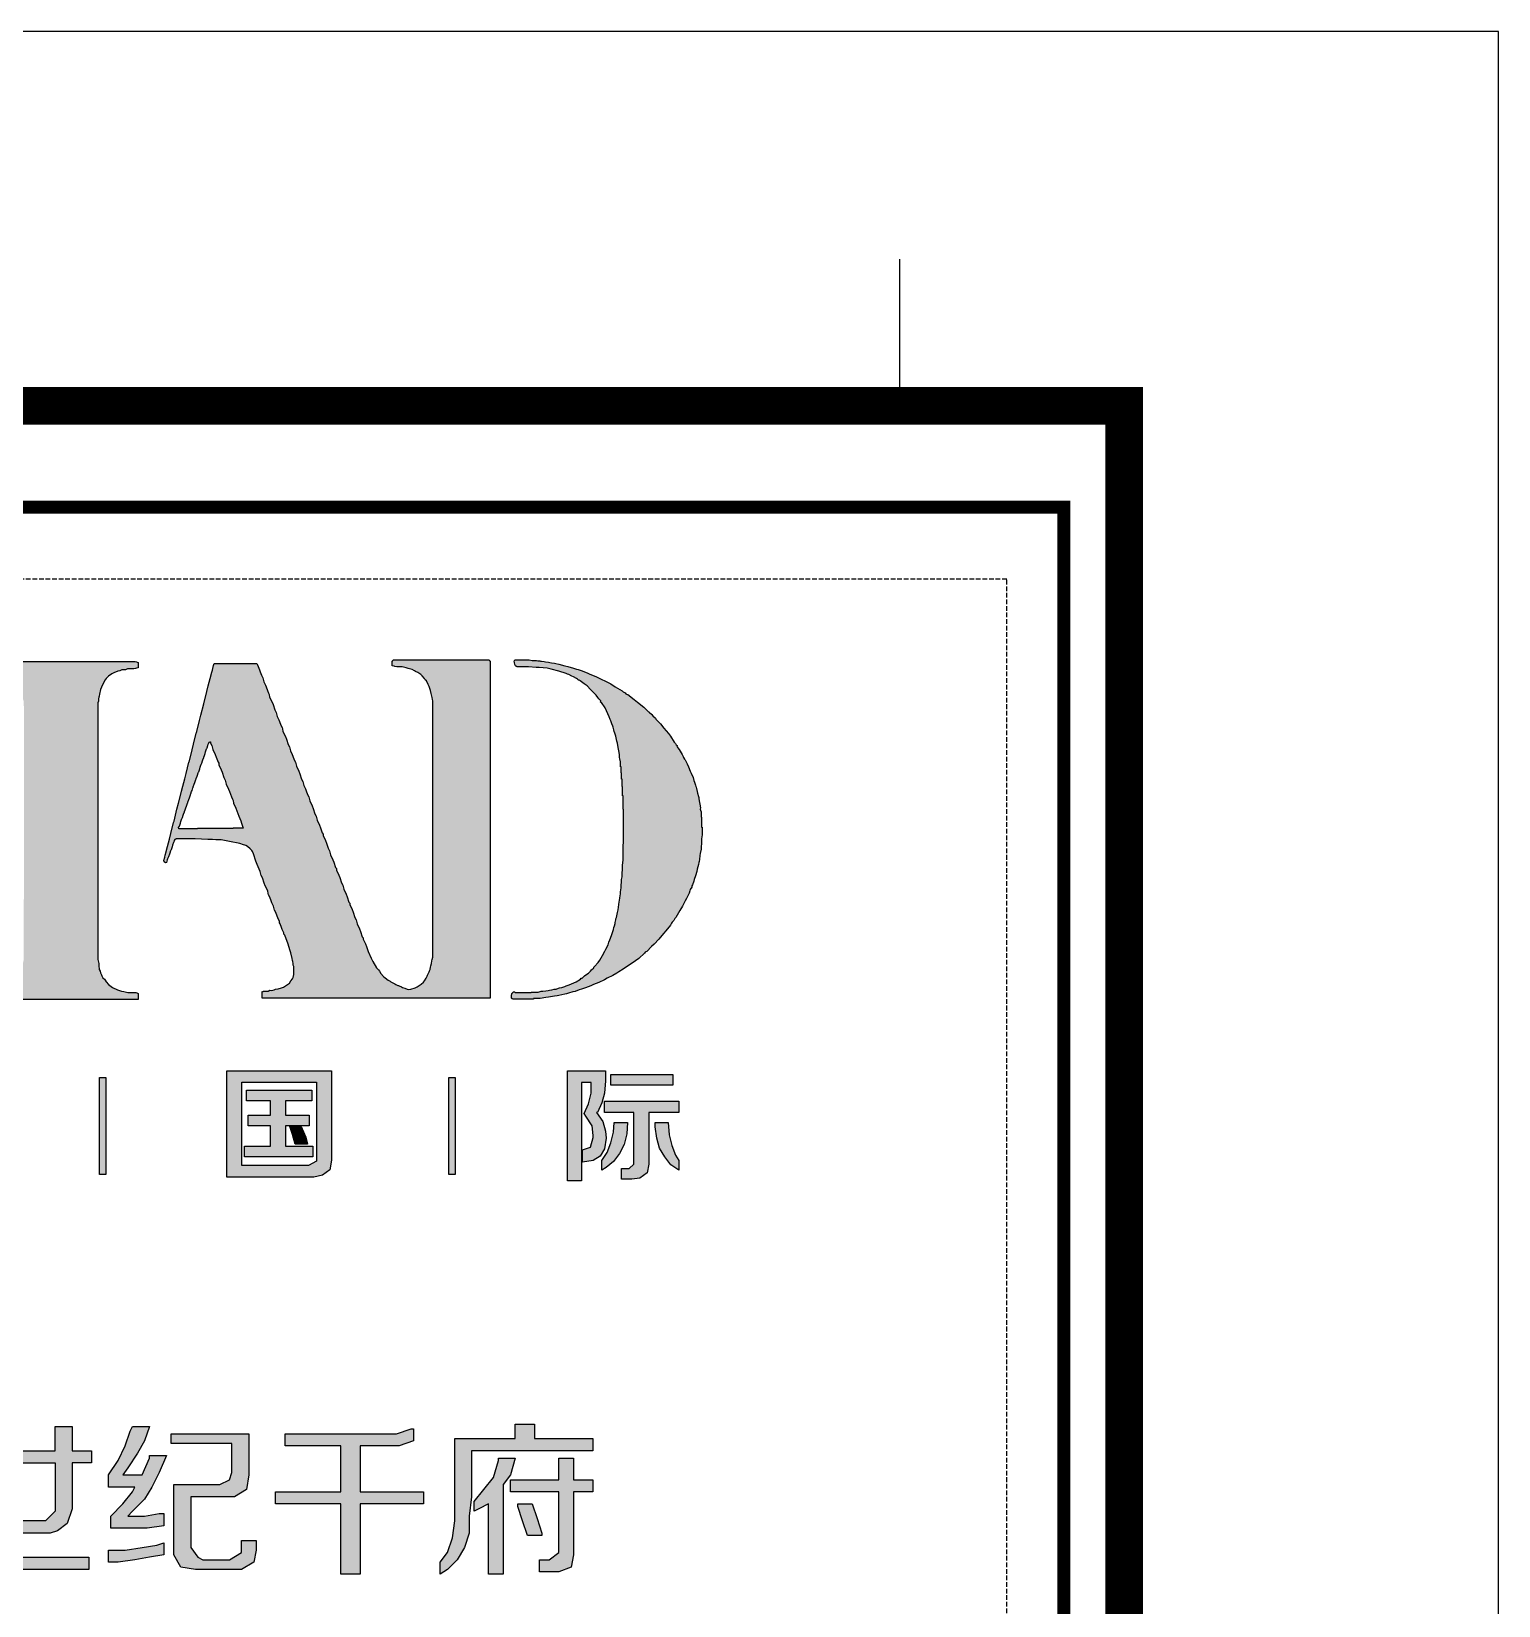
# Model space of a CAD drawing. Extents: x 815029915 to 815825525, y 579155098 to 579748855.
# Drawn here: x 815659914 to 815663833, y 579398921 to 579403126 of the extents above; entities that cross this region are included whole.
import ezdxf

# ---------------------------------------------------------------- set-up
doc = ezdxf.new("R2010")
doc.units = 0
doc.header["$LTSCALE"] = 100
doc.header["$MEASUREMENT"] = 0
doc.linetypes.add('DASH', pattern=[0.35, 0.25, -0.1])
doc.layers.add('TK', color=7, linetype='Continuous')
doc.layers.add('zm', color=1, linetype='Continuous')

# ---------------------------------------------------------------- blocks, each defined once
blk = doc.blocks.new('cciad-logohatch')
h = blk.add_hatch(color=1)
h.dxf.hatch_style = 1
h.paths.add_polyline_path([(18.959, 27.311), (18.959, 27.267), (18.959, 27.245), (18.959, 27.191), (17.7, 27.191), (17.076, 27.191), (15.833, 27.191), (15.83, 27.198), (15.828, 27.203), (15.823, 27.211), (15.812, 27.254), (15.813, 27.28), (15.828, 27.321), (15.834, 27.322), (15.842, 27.327), (15.848, 27.331), (15.916, 27.331), (15.95, 27.331), (16.018, 27.331), (16.052, 27.337), (16.088, 27.341), (16.145, 27.361), (16.174, 27.369), (16.233, 27.381), (16.314, 27.409), (16.354, 27.43), (16.423, 27.481), (16.457, 27.519), (16.474, 27.539), (16.503, 27.581), (16.527, 27.629), (16.539, 27.653), (16.563, 27.701), (16.598, 27.812), (16.613, 27.868), (16.638, 27.981), (16.638, 28.021), (16.638, 28.041), (16.638, 28.081), (16.648, 30.102), (16.648, 31.112), (16.648, 33.132), (16.644, 33.132), (16.642, 33.132), (16.638, 33.132), (16.638, 33.173), (16.638, 33.193), (16.638, 33.233), (16.622, 33.289), (16.616, 33.319), (16.608, 33.378), (16.579, 33.47), (16.561, 33.516), (16.518, 33.603), (16.483, 33.628), (16.468, 33.668), (16.42, 33.716), (16.394, 33.739), (16.338, 33.778), (16.29, 33.802), (16.266, 33.814), (16.218, 33.838), (16.138, 33.86), (16.098, 33.871), (16.018, 33.893), (15.974, 33.893), (15.952, 33.893), (15.908, 33.893), (15.879, 33.907), (15.86, 33.909), (15.832, 33.905), (15.825, 33.91), (15.825, 33.917), (15.823, 33.923), (15.813, 33.961), (15.814, 33.985), (15.828, 34.023), (15.836, 34.026), (15.844, 34.03), (15.848, 34.033), (17.068, 34.033), (17.678, 34.033), (18.899, 34.033), (18.921, 34.022), (18.934, 34.017), (18.959, 34.013), (18.959, 33.969), (18.959, 33.947), (18.959, 33.903), (18.922, 33.897), (18.904, 33.893), (18.869, 33.883), (18.817, 33.883), (18.791, 33.883), (18.739, 33.883), (18.698, 33.864), (18.673, 33.86), (18.629, 33.863), (18.588, 33.841), (18.544, 33.833), (18.462, 33.804), (18.423, 33.784), (18.354, 33.733), (18.309, 33.686), (18.289, 33.659), (18.259, 33.603), (18.214, 33.515), (18.196, 33.468), (18.173, 33.373), (18.165, 33.333), (18.161, 33.313), (18.153, 33.273), (18.156, 33.231), (18.138, 33.193), (18.138, 31.116), (18.138, 30.078), (18.138, 28.001), (18.158, 27.923), (18.164, 27.882), (18.168, 27.801), (18.187, 27.768), (18.193, 27.731), (18.214, 27.691), (18.224, 27.671), (18.244, 27.631), (18.274, 27.601), (18.287, 27.583), (18.309, 27.546), (18.357, 27.498), (18.383, 27.476), (18.439, 27.436), (18.479, 27.416), (18.499, 27.406), (18.539, 27.386), (18.622, 27.363), (18.664, 27.352), (18.749, 27.331), (18.813, 27.331), (18.845, 27.331), (18.909, 27.331), (18.931, 27.329), (18.943, 27.319)])
h = blk.add_hatch(color=1)
h.dxf.hatch_style = 1
h.paths.add_polyline_path([(19.481, 29.976), (19.478, 30.002), (19.496, 30.074), (19.505, 30.11), (19.523, 30.182), (19.527, 30.194), (19.529, 30.2), (19.533, 30.212), (19.589, 30.436), (19.617, 30.548), (19.673, 30.772), (19.677, 30.784), (19.679, 30.79), (19.683, 30.802), (19.743, 31.042), (19.773, 31.162), (19.833, 31.402), (19.837, 31.414), (19.839, 31.42), (19.843, 31.432), (19.899, 31.656), (19.927, 31.768), (19.983, 31.992), (19.987, 32.004), (19.989, 32.01), (19.993, 32.022), (20.049, 32.246), (20.077, 32.358), (20.133, 32.582), (20.137, 32.594), (20.143, 32.612), (20.199, 32.836), (20.227, 32.948), (20.283, 33.173), (20.287, 33.185), (20.289, 33.191), (20.293, 33.203), (20.349, 33.427), (20.377, 33.539), (20.433, 33.763), (20.437, 33.775), (20.439, 33.781), (20.443, 33.793), (20.459, 33.857), (20.467, 33.889), (20.483, 33.953), (20.486, 33.974), (20.498, 33.993), (20.842, 33.993), (21.014, 33.993), (21.358, 33.993), (21.373, 33.964), (21.383, 33.933), (21.413, 33.862), (21.427, 33.825), (21.453, 33.753), (21.478, 33.704), (21.487, 33.677), (21.498, 33.623), (21.534, 33.553), (21.549, 33.517), (21.573, 33.443), (21.598, 33.393), (21.607, 33.367), (21.618, 33.313), (21.666, 33.211), (21.688, 33.159), (21.723, 33.052), (21.748, 33.003), (21.757, 32.976), (21.768, 32.922), (21.804, 32.853), (21.82, 32.817), (21.843, 32.742), (21.868, 32.693), (21.877, 32.666), (21.888, 32.612), (21.936, 32.511), (21.958, 32.459), (21.993, 32.352), (22.018, 32.303), (22.027, 32.276), (22.038, 32.222), (22.074, 32.153), (22.09, 32.117), (22.113, 32.042), (22.138, 31.993), (22.147, 31.966), (22.158, 31.912), (22.207, 31.811), (22.228, 31.759), (22.263, 31.652), (22.288, 31.603), (22.297, 31.576), (22.308, 31.522), (22.344, 31.453), (22.36, 31.416), (22.383, 31.342), (22.408, 31.293), (22.417, 31.266), (22.428, 31.212), (22.477, 31.111), (22.498, 31.058), (22.533, 30.952), (22.558, 30.903), (22.568, 30.876), (22.578, 30.822), (22.627, 30.721), (22.648, 30.668), (22.683, 30.562), (22.702, 30.54), (22.698, 30.512), (22.747, 30.411), (22.768, 30.358), (22.803, 30.252), (22.828, 30.203), (22.838, 30.176), (22.848, 30.122), (22.897, 30.021), (22.918, 29.968), (22.953, 29.862), (22.972, 29.84), (22.968, 29.812), (23.017, 29.71), (23.038, 29.658), (23.073, 29.552), (23.098, 29.503), (23.108, 29.476), (23.118, 29.422), (23.167, 29.32), (23.188, 29.268), (23.223, 29.162), (23.242, 29.14), (23.238, 29.112), (23.287, 29.01), (23.308, 28.958), (23.343, 28.852), (23.368, 28.802), (23.378, 28.775), (23.388, 28.721), (23.437, 28.62), (23.458, 28.568), (23.493, 28.461), (23.512, 28.44), (23.509, 28.411), (23.557, 28.315), (23.577, 28.265), (23.609, 28.161), (23.675, 28.029), (23.709, 27.963), (23.779, 27.831), (23.82, 27.791), (23.839, 27.767), (23.869, 27.716), (23.922, 27.657), (23.953, 27.631), (24.019, 27.586), (24.054, 27.562), (24.072, 27.55), (24.109, 27.526), (24.149, 27.506), (24.169, 27.496), (24.209, 27.476), (24.225, 27.474), (24.239, 27.466), (24.283, 27.445), (24.306, 27.436), (24.354, 27.421), (24.398, 27.402), (24.425, 27.397), (24.474, 27.401), (24.562, 27.43), (24.606, 27.45), (24.684, 27.501), (24.729, 27.544), (24.75, 27.569), (24.784, 27.621), (24.804, 27.661), (24.814, 27.681), (24.834, 27.721), (24.846, 27.753), (24.852, 27.769), (24.864, 27.801), (24.876, 27.849), (24.882, 27.873), (24.894, 27.921), (24.9, 27.974), (24.905, 28), (24.919, 28.051), (24.919, 30.124), (24.919, 31.16), (24.919, 33.233), (24.915, 33.265), (24.909, 33.303), (24.891, 33.358), (24.884, 33.386), (24.874, 33.443), (24.846, 33.525), (24.829, 33.565), (24.789, 33.643), (24.765, 33.661), (24.749, 33.688), (24.704, 33.742), (24.677, 33.767), (24.619, 33.808), (24.571, 33.832), (24.547, 33.844), (24.499, 33.868), (24.419, 33.89), (24.379, 33.901), (24.299, 33.923), (24.255, 33.923), (24.233, 33.923), (24.189, 33.923), (24.153, 33.933), (24.135, 33.937), (24.099, 33.943), (24.099, 33.981), (24.099, 34), (24.099, 34.038), (24.109, 34.048), (24.114, 34.053), (24.124, 34.063), (24.896, 34.063), (25.282, 34.063), (26.054, 34.063), (26.064, 34.053), (26.069, 34.048), (26.079, 34.038), (26.079, 31.315), (26.079, 29.954), (26.079, 27.221), (24.229, 27.221), (23.308, 27.221), (21.468, 27.221), (21.468, 27.273), (21.468, 27.299), (21.468, 27.351), (21.476, 27.347), (21.487, 27.352), (21.488, 27.361), (21.528, 27.361), (21.548, 27.361), (21.588, 27.361), (21.621, 27.383), (21.658, 27.371), (21.708, 27.39), (21.735, 27.398), (21.788, 27.406), (21.86, 27.426), (21.895, 27.441), (21.958, 27.481), (22.001, 27.506), (22.021, 27.525), (22.048, 27.566), (22.083, 27.612), (22.096, 27.64), (22.108, 27.696), (22.108, 27.762), (22.108, 27.795), (22.108, 27.861), (22.091, 27.889), (22.093, 27.921), (22.085, 27.961), (22.081, 27.981), (22.073, 28.021), (22.045, 28.138), (22.029, 28.196), (21.993, 28.311), (21.963, 28.383), (21.949, 28.419), (21.923, 28.491), (21.904, 28.513), (21.908, 28.541), (21.872, 28.611), (21.857, 28.647), (21.833, 28.721), (21.814, 28.743), (21.818, 28.771), (21.782, 28.841), (21.767, 28.877), (21.743, 28.952), (21.718, 29.001), (21.709, 29.028), (21.698, 29.082), (21.662, 29.151), (21.647, 29.187), (21.623, 29.262), (21.598, 29.311), (21.589, 29.338), (21.578, 29.392), (21.53, 29.493), (21.509, 29.545), (21.473, 29.652), (21.448, 29.701), (21.439, 29.728), (21.428, 29.782), (21.365, 29.921), (21.337, 29.992), (21.288, 30.137), (21.274, 30.184), (21.259, 30.208), (21.223, 30.242), (21.168, 30.286), (21.135, 30.305), (21.068, 30.327), (21.033, 30.343), (21.015, 30.349), (20.978, 30.357), (20.842, 30.384), (20.774, 30.397), (20.638, 30.422), (20.594, 30.422), (20.572, 30.422), (20.528, 30.422), (20.464, 30.432), (20.432, 30.432), (20.368, 30.432), (20.108, 30.442), (19.978, 30.442), (19.718, 30.442), (19.717, 30.433), (19.705, 30.427), (19.698, 30.432), (19.688, 30.408), (19.683, 30.396), (19.673, 30.372), (19.653, 30.312), (19.643, 30.282), (19.623, 30.222), (19.617, 30.21), (19.613, 30.202), (19.597, 30.154), (19.589, 30.13), (19.573, 30.082), (19.554, 30.039), (19.546, 30.017), (19.53, 29.963), (19.511, 29.957)])
h.paths.add_polyline_path([(20.006, 30.642), (19.93, 30.642), (19.778, 30.642), (19.775, 30.674), (19.793, 30.702), (19.813, 30.762), (19.823, 30.792), (19.843, 30.852), (19.847, 30.86), (19.853, 30.872), (19.869, 30.92), (19.877, 30.944), (19.893, 30.992), (19.897, 31), (19.903, 31.012), (19.923, 31.072), (19.933, 31.102), (19.953, 31.162), (19.959, 31.174), (19.963, 31.182), (19.983, 31.242), (19.993, 31.272), (20.013, 31.332), (20.017, 31.34), (20.023, 31.352), (20.039, 31.4), (20.047, 31.424), (20.063, 31.472), (20.067, 31.48), (20.073, 31.492), (20.093, 31.552), (20.103, 31.582), (20.123, 31.642), (20.129, 31.654), (20.133, 31.662), (20.149, 31.71), (20.157, 31.734), (20.173, 31.782), (20.179, 31.794), (20.183, 31.802), (20.203, 31.862), (20.213, 31.892), (20.233, 31.952), (20.237, 31.96), (20.243, 31.972), (20.259, 32.02), (20.267, 32.044), (20.283, 32.092), (20.287, 32.1), (20.293, 32.112), (20.313, 32.172), (20.323, 32.202), (20.343, 32.262), (20.349, 32.274), (20.353, 32.282), (20.367, 32.333), (20.376, 32.359), (20.398, 32.407), (20.422, 32.407), (20.423, 32.382), (20.448, 32.333), (20.457, 32.306), (20.468, 32.252), (20.516, 32.151), (20.537, 32.099), (20.573, 31.992), (20.592, 31.971), (20.588, 31.942), (20.636, 31.841), (20.657, 31.789), (20.693, 31.682), (20.718, 31.633), (20.727, 31.606), (20.738, 31.552), (20.786, 31.451), (20.807, 31.398), (20.843, 31.292), (20.868, 31.243), (20.877, 31.216), (20.888, 31.162), (20.936, 31.061), (20.957, 31.008), (20.993, 30.902), (21.033, 30.808), (21.051, 30.76), (21.083, 30.662), (21.001, 30.662), (20.96, 30.662), (20.878, 30.662), (20.878, 30.658), (20.878, 30.656), (20.878, 30.652), (20.59, 30.652), (20.446, 30.652), (20.158, 30.652), (20.158, 30.648), (20.158, 30.646), (20.158, 30.642)], flags=16)
h = blk.add_hatch(color=1)
h.dxf.hatch_style = 1
h.paths.add_polyline_path([(30.325, 30.106), (30.332, 30.149), (30.35, 30.232), (30.35, 30.272), (30.35, 30.292), (30.36, 30.332), (30.36, 30.408), (30.36, 30.446), (30.37, 30.522), (30.37, 30.586), (30.37, 30.618), (30.37, 30.682), (30.36, 30.682), (30.36, 30.762), (30.36, 30.802), (30.36, 30.882), (30.35, 30.882), (30.35, 30.926), (30.35, 30.948), (30.35, 30.992), (30.336, 31.021), (30.333, 31.04), (30.335, 31.072), (30.323, 31.144), (30.317, 31.18), (30.305, 31.252), (30.302, 31.277), (30.295, 31.302), (30.279, 31.366), (30.271, 31.398), (30.255, 31.462), (30.243, 31.497), (30.235, 31.532), (30.215, 31.592), (30.205, 31.622), (30.185, 31.682), (30.149, 31.77), (30.131, 31.814), (30.095, 31.902), (30.067, 31.958), (30.053, 31.986), (30.025, 32.042), (30.015, 32.052), (29.995, 32.092), (29.985, 32.112), (29.965, 32.152), (29.927, 32.219), (29.906, 32.251), (29.86, 32.312), (29.864, 32.333), (29.845, 32.342), (29.829, 32.375), (29.805, 32.402), (29.73, 32.52), (29.687, 32.577), (29.595, 32.682), (29.567, 32.718), (29.553, 32.736), (29.525, 32.772), (29.489, 32.808), (29.471, 32.826), (29.435, 32.862), (29.425, 32.882), (29.375, 32.932), (29.35, 32.957), (29.3, 33.007), (29.28, 33.017), (29.244, 33.053), (29.226, 33.071), (29.19, 33.107), (29.06, 33.21), (28.995, 33.261), (28.865, 33.363), (28.833, 33.373), (28.81, 33.398), (28.777, 33.414), (28.75, 33.438), (28.658, 33.494), (28.612, 33.522), (28.52, 33.578), (28.4, 33.638), (28.34, 33.668), (28.22, 33.728), (28.1, 33.776), (28.04, 33.8), (27.92, 33.848), (27.859, 33.868), (27.829, 33.878), (27.769, 33.898), (27.65, 33.93), (27.59, 33.946), (27.469, 33.978), (27.409, 33.99), (27.379, 33.996), (27.319, 34.008), (27.29, 34.014), (27.259, 34.018), (27.203, 34.026), (27.175, 34.03), (27.119, 34.038), (27.105, 34.04), (27.084, 34.043), (27.058, 34.043), (27.045, 34.043), (27.019, 34.053), (26.959, 34.053), (26.929, 34.053), (26.869, 34.063), (26.753, 34.063), (26.695, 34.063), (26.579, 34.063), (26.565, 34.039), (26.574, 34.013), (26.581, 33.971), (26.599, 33.933), (26.607, 33.937), (26.618, 33.932), (26.619, 33.923), (26.775, 33.923), (26.853, 33.923), (27.009, 33.913), (27.035, 33.913), (27.048, 33.913), (27.074, 33.913), (27.234, 33.894), (27.314, 33.879), (27.469, 33.838), (27.529, 33.818), (27.559, 33.808), (27.619, 33.788), (27.644, 33.775), (27.669, 33.768), (27.733, 33.736), (27.765, 33.72), (27.829, 33.688), (27.853, 33.674), (27.869, 33.653), (27.89, 33.656), (27.9, 33.638), (27.957, 33.6), (27.985, 33.58), (28.04, 33.538), (28.114, 33.464), (28.151, 33.427), (28.225, 33.353), (28.257, 33.301), (28.277, 33.276), (28.32, 33.233), (28.316, 33.212), (28.335, 33.203), (28.405, 33.091), (28.436, 33.033), (28.49, 32.912), (28.51, 32.856), (28.521, 32.828), (28.545, 32.772), (28.561, 32.724), (28.569, 32.7), (28.585, 32.652), (28.593, 32.617), (28.605, 32.582), (28.621, 32.518), (28.629, 32.486), (28.645, 32.422), (28.654, 32.377), (28.665, 32.332), (28.677, 32.26), (28.683, 32.224), (28.695, 32.152), (28.698, 32.092), (28.703, 32.061), (28.72, 32.002), (28.72, 31.962), (28.72, 31.942), (28.72, 31.902), (28.73, 31.902), (28.73, 31.854), (28.73, 31.83), (28.73, 31.782), (28.74, 31.782), (28.74, 31.73), (28.74, 31.704), (28.74, 31.652), (28.75, 31.652), (28.75, 31.592), (28.75, 31.562), (28.75, 31.502), (28.76, 31.502), (28.76, 31.426), (28.76, 31.388), (28.76, 31.312), (28.77, 31.312), (28.77, 31.204), (28.77, 31.15), (28.77, 31.042), (28.78, 31.042), (28.78, 30.69), (28.78, 30.514), (28.77, 30.162), (28.77, 30.062), (28.77, 30.012), (28.76, 29.912), (28.76, 29.848), (28.76, 29.816), (28.75, 29.752), (28.75, 29.7), (28.75, 29.674), (28.74, 29.622), (28.74, 29.578), (28.74, 29.556), (28.73, 29.512), (28.73, 29.488), (28.73, 29.476), (28.73, 29.452), (28.72, 29.372), (28.715, 29.332), (28.705, 29.252), (28.697, 29.196), (28.693, 29.168), (28.685, 29.112), (28.669, 29.007), (28.659, 28.955), (28.635, 28.852), (28.626, 28.827), (28.625, 28.802), (28.613, 28.753), (28.607, 28.729), (28.595, 28.681), (28.583, 28.647), (28.575, 28.611), (28.547, 28.527), (28.533, 28.485), (28.505, 28.401), (28.482, 28.352), (28.465, 28.301), (28.421, 28.213), (28.399, 28.169), (28.355, 28.081), (28.297, 27.986), (28.263, 27.94), (28.19, 27.856), (28.18, 27.845), (28.175, 27.831), (28.133, 27.789), (28.112, 27.768), (28.07, 27.726), (28.014, 27.689), (27.988, 27.668), (27.94, 27.621), (27.919, 27.625), (27.91, 27.606), (27.821, 27.551), (27.775, 27.527), (27.679, 27.486), (27.619, 27.466), (27.589, 27.456), (27.529, 27.436), (27.484, 27.429), (27.461, 27.422), (27.419, 27.401), (27.373, 27.4), (27.329, 27.386), (27.281, 27.378), (27.257, 27.374), (27.209, 27.366), (27.145, 27.362), (27.112, 27.357), (27.049, 27.341), (26.993, 27.341), (26.965, 27.341), (26.909, 27.341), (26.909, 27.331), (26.781, 27.331), (26.717, 27.331), (26.589, 27.331), (26.576, 27.346), (26.555, 27.349), (26.539, 27.336), (26.532, 27.321), (26.519, 27.311), (26.514, 27.266), (26.514, 27.221), (26.534, 27.201), (26.704, 27.201), (26.789, 27.201), (26.959, 27.201), (26.959, 27.211), (27.011, 27.211), (27.037, 27.211), (27.089, 27.211), (27.205, 27.23), (27.263, 27.239), (27.379, 27.256), (27.439, 27.268), (27.469, 27.274), (27.529, 27.286), (27.594, 27.298), (27.627, 27.306), (27.689, 27.326), (27.733, 27.338), (27.755, 27.344), (27.799, 27.356), (27.883, 27.384), (27.926, 27.398), (28.01, 27.426), (28.118, 27.47), (28.172, 27.492), (28.28, 27.536), (28.392, 27.592), (28.448, 27.62), (28.56, 27.676), (28.645, 27.726), (28.687, 27.752), (28.77, 27.806), (28.802, 27.823), (28.83, 27.846), (28.862, 27.863), (28.89, 27.886), (29.023, 27.975), (29.086, 28.024), (29.205, 28.131), (29.223, 28.154), (29.25, 28.166), (29.348, 28.264), (29.397, 28.313), (29.495, 28.411), (29.589, 28.526), (29.636, 28.583), (29.73, 28.696), (29.751, 28.738), (29.764, 28.757), (29.795, 28.792), (29.811, 28.824), (29.835, 28.852), (29.891, 28.944), (29.919, 28.99), (29.975, 29.082), (30.027, 29.186), (30.053, 29.238), (30.105, 29.342), (30.12, 29.392), (30.131, 29.418), (30.16, 29.462), (30.16, 29.489), (30.175, 29.512), (30.199, 29.584), (30.211, 29.62), (30.235, 29.692), (30.26, 29.784), (30.272, 29.83), (30.295, 29.922), (30.303, 29.962), (30.307, 29.982), (30.315, 30.022)])
h = blk.add_hatch(color=0)
h.dxf.hatch_style = 1
h.paths.add_polyline_path([(18.303, 25.616), (18.172, 25.616), (18.172, 23.65), (18.303, 23.65)])
h = blk.add_hatch(color=0)
h.dxf.hatch_style = 1
h.paths.add_polyline_path([(22.868, 25.749), (20.753, 25.749), (20.753, 23.597), (22.509, 23.597), (22.688, 23.633), (22.833, 23.741), (22.868, 23.938)])
h.paths.add_polyline_path([(21.058, 25.516), (22.563, 25.516), (22.563, 23.956), (22.563, 23.92), (22.402, 23.83), (21.058, 23.83)], flags=16)
h.paths.add_polyline_path([(21.183, 24.853), (21.632, 24.853), (21.632, 25.139), (21.147, 25.139), (21.147, 25.354), (22.473, 25.354), (22.473, 25.139), (21.936, 25.139), (21.936, 24.853), (22.42, 24.853), (22.42, 24.637), (21.936, 24.637), (21.936, 24.225), (22.491, 24.225), (22.491, 24.009), (21.111, 24.009), (21.111, 24.225), (21.632, 24.225), (21.632, 24.637), (21.183, 24.637)], flags=0)
h.paths.add_polyline_path([(22.026, 24.619), (22.259, 24.619), (22.348, 24.404), (22.384, 24.261), (22.133, 24.261), (22.079, 24.458)], flags=0)
h = blk.add_hatch(color=0)
h.dxf.hatch_style = 1
h.paths.add_polyline_path([(25.372, 25.616), (25.241, 25.616), (25.241, 23.65), (25.372, 23.65)])
h = blk.add_hatch(color=0)
h.dxf.hatch_style = 1
h.paths.add_polyline_path([(27.929, 25.513), (28.126, 25.513), (28.126, 25.297), (28.073, 25.082), (27.983, 24.885), (28.019, 24.831), (28.144, 24.633), (28.162, 24.436), (28.162, 24.4), (28.108, 24.203), (27.947, 24.149), (27.947, 23.898), (28.162, 23.934), (28.305, 24.023), (28.395, 24.167), (28.431, 24.383), (28.413, 24.526), (28.359, 24.723), (28.234, 24.903), (28.252, 24.903), (28.341, 25.1), (28.395, 25.297), (28.413, 25.548), (28.413, 25.746), (27.642, 25.746), (27.642, 23.521), (27.929, 23.521)])
h = blk.add_hatch(color=0)
h.dxf.hatch_style = 1
h.paths.add_polyline_path([(29.775, 25.674), (28.52, 25.674), (28.52, 25.459), (29.775, 25.459)])
h = blk.add_hatch(color=0)
h.dxf.hatch_style = 1
h.paths.add_polyline_path([(21.936, 24.637), (22.42, 24.637), (22.42, 24.853), (21.936, 24.853), (21.936, 25.139), (22.473, 25.139), (22.473, 25.354), (21.147, 25.354), (21.147, 25.139), (21.632, 25.139), (21.632, 24.853), (21.183, 24.853), (21.183, 24.637), (21.632, 24.637), (21.632, 24.225), (21.111, 24.225), (21.111, 24.009), (22.491, 24.009), (22.491, 24.225), (21.936, 24.225)])
h = blk.add_hatch(color=0)
h.dxf.hatch_style = 1
h.paths.add_polyline_path([(29.291, 24.903), (29.9, 24.903), (29.9, 25.136), (28.395, 25.136), (28.395, 24.903), (28.986, 24.903), (28.986, 23.862), (28.896, 23.773), (28.735, 23.773), (28.735, 23.558), (28.95, 23.558), (29.111, 23.576), (29.256, 23.683), (29.291, 23.862)])
h = blk.add_hatch(color=0)
h.dxf.hatch_style = 1
h.paths.add_polyline_path([(22.259, 24.619), (22.026, 24.619), (22.079, 24.458), (22.133, 24.261), (22.384, 24.261), (22.348, 24.404)])
h = blk.add_hatch(color=0)
h.dxf.hatch_style = 1
h.paths.add_polyline_path([(28.843, 24.472), (28.861, 24.705), (28.592, 24.705), (28.574, 24.508), (28.52, 24.293), (28.449, 24.095), (28.341, 23.934), (28.341, 23.737), (28.431, 23.791), (28.574, 23.916), (28.699, 24.077), (28.789, 24.257)])
h = blk.add_hatch(color=0)
h.dxf.hatch_style = 1
h.paths.add_polyline_path([(29.703, 24.454), (29.685, 24.705), (29.417, 24.705), (29.417, 24.615), (29.453, 24.383), (29.506, 24.186), (29.614, 24.006), (29.739, 23.844), (29.9, 23.737), (29.9, 23.934), (29.829, 24.041), (29.757, 24.239)])
h = blk.add_hatch(color=0)
h.dxf.hatch_style = 1
h.paths.add_polyline_path([(15.706, 17.815), (16.196, 17.815), (16.196, 16.391), (17.178, 16.391), (17.325, 16.44), (17.521, 16.59), (17.619, 16.884), (17.619, 17.815), (18.011, 17.815), (18.011, 18.059), (17.619, 18.059), (17.619, 18.552), (17.276, 18.552), (17.276, 18.059), (16.541, 18.059), (16.541, 18.552), (16.196, 18.552), (16.196, 18.059), (15.706, 18.059), (15.706, 18.454), (15.314, 18.454), (15.314, 18.059), (14.971, 18.059), (14.971, 17.815), (15.314, 17.815), (15.314, 16.098), (15.363, 15.902), (15.51, 15.755), (15.804, 15.657), (17.962, 15.657), (17.962, 15.902), (15.951, 15.902), (15.804, 15.902), (15.706, 16.147)])
h.paths.add_polyline_path([(16.541, 17.815), (17.276, 17.815), (17.276, 16.835), (17.08, 16.639), (16.541, 16.639)], flags=16)
h = blk.add_hatch(color=0)
h.dxf.hatch_style = 1
h.paths.add_polyline_path([(19.088, 17.08), (19.235, 17.325), (19.382, 17.619), (19.529, 17.961), (19.186, 17.961), (19.186, 17.912), (19.039, 17.57), (18.941, 17.57), (18.648, 17.57), (18.746, 17.717), (18.941, 18.01), (19.088, 18.258), (19.186, 18.552), (18.844, 18.552), (18.795, 18.454), (18.697, 18.157), (18.55, 17.864), (18.354, 17.57), (18.354, 17.325), (18.452, 17.325), (18.746, 17.325), (18.892, 17.325), (18.844, 17.227), (18.648, 16.982), (18.403, 16.737), (18.403, 16.492), (18.501, 16.492), (18.844, 16.492), (19.137, 16.492), (19.48, 16.541), (19.48, 16.786), (19.382, 16.786), (19.088, 16.737), (18.746, 16.737), (18.844, 16.835)])
h = blk.add_hatch(color=0)
h.dxf.hatch_style = 1
h.paths.add_polyline_path([(23.451, 16.982), (24.727, 16.982), (24.727, 17.227), (23.451, 17.227), (23.451, 18.157), (23.549, 18.157), (23.894, 18.157), (24.237, 18.157), (24.531, 18.258), (24.531, 18.503), (24.482, 18.503), (24.188, 18.405), (23.845, 18.405), (23.5, 18.405), (21.932, 18.405), (21.932, 18.157), (23.059, 18.157), (23.059, 17.227), (21.736, 17.227), (21.736, 16.982), (23.059, 16.982), (23.059, 15.559), (23.451, 15.559)])
h = blk.add_hatch(color=0)
h.dxf.hatch_style = 1
h.paths.add_polyline_path([(25.707, 17.129), (25.707, 18.059), (28.159, 18.059), (28.159, 18.307), (26.98, 18.307), (26.98, 18.601), (26.589, 18.601), (26.589, 18.307), (25.364, 18.307), (25.364, 17.031), (25.364, 16.639), (25.315, 16.294), (25.217, 16), (25.07, 15.804), (25.07, 15.559), (25.217, 15.657), (25.413, 15.853), (25.56, 16.098), (25.658, 16.391), (25.658, 16.737)])
h = blk.add_hatch(color=0)
h.dxf.hatch_style = 1
h.paths.add_polyline_path([(20.022, 17.129), (20.707, 17.129), (20.903, 17.129), (21.148, 17.276), (21.197, 17.57), (21.197, 18.405), (19.627, 18.405), (19.627, 18.209), (20.854, 18.209), (20.854, 17.619), (20.805, 17.472), (20.609, 17.374), (19.676, 17.374), (19.676, 16.098), (19.676, 15.951), (19.823, 15.706), (20.12, 15.657), (20.903, 15.657), (21.05, 15.657), (21.295, 15.804), (21.344, 16.049), (21.344, 16.245), (21.05, 16.245), (21.05, 16.098), (21.05, 16), (20.805, 15.853), (20.267, 15.853), (20.169, 15.902), (20.022, 16.098)])
h = blk.add_hatch(color=0)
h.dxf.hatch_style = 1
h.paths.add_polyline_path([(26.344, 17.374), (26.491, 17.57), (26.589, 17.912), (26.246, 17.912), (26.246, 17.864), (26.148, 17.521), (25.952, 17.276), (25.756, 17.031), (25.756, 16.835), (25.854, 16.884), (26.05, 16.982), (26.05, 15.559), (26.344, 15.559)])
h = blk.add_hatch(color=0)
h.dxf.hatch_style = 1
h.paths.add_polyline_path([(28.159, 17.472), (27.767, 17.472), (27.767, 17.912), (27.473, 17.912), (27.473, 17.472), (26.491, 17.472), (26.491, 17.227), (27.473, 17.227), (27.473, 16), (27.274, 15.853), (27.078, 15.853), (27.078, 15.608), (27.421, 15.608), (27.473, 15.608), (27.718, 15.706), (27.767, 15.951), (27.767, 17.227), (28.159, 17.227)])
h = blk.add_hatch(color=0)
h.dxf.hatch_style = 1
h.paths.add_polyline_path([(26.931, 16.982), (26.638, 16.982), (26.638, 16.933), (26.735, 16.639), (26.833, 16.342), (27.127, 16.342), (27.127, 16.391), (27.029, 16.688)])
h = blk.add_hatch(color=0)
h.dxf.hatch_style = 1
h.paths.add_polyline_path([(19.48, 16.196), (19.333, 16.147), (19.039, 16.098), (18.697, 16.049), (18.354, 16.049), (18.354, 15.804), (18.55, 15.804), (18.892, 15.853), (19.186, 15.902), (19.48, 15.951)])
blk = doc.blocks.new('WMF3')
for points in [[(15.908, -5.617), (16.275, -5.617), (16.275, -5.371), (16.447, -5.371), (16.447, -5.617), (16.642, -5.617), (16.642, -5.74), (16.447, -5.74), (16.447, -6.205), (16.398, -6.352), (16.3, -6.427), (16.226, -6.451), (15.735, -6.451)], [(15.613, -6.696), (16.618, -6.696), (16.618, -6.819), (15.539, -6.819)]]:
    blk.add_lwpolyline(points)
for points in [[(16.838, -6.401), (16.838, -6.279), (16.961, -6.156), (17.059, -6.034), (17.083, -5.985), (17.01, -5.985), (16.863, -5.985), (16.814, -5.985), (16.814, -5.862), (16.912, -5.715), (16.985, -5.568), (17.034, -5.42), (17.059, -5.371), (17.23, -5.371), (17.181, -5.518), (17.108, -5.642), (17.01, -5.789), (16.961, -5.862), (17.108, -5.862), (17.157, -5.862), (17.23, -5.691), (17.23, -5.666), (17.402, -5.666), (17.328, -5.838), (17.255, -5.985), (17.181, -6.107), (17.059, -6.23), (17.01, -6.279), (17.181, -6.279), (17.328, -6.254), (17.377, -6.254), (17.377, -6.377), (17.206, -6.401), (17.059, -6.401), (16.887, -6.401)], [(19.167, -6.868), (19.167, -6.156), (18.505, -6.156), (18.505, -6.034), (19.167, -6.034), (19.167, -5.568), (18.603, -5.568), (18.603, -5.445), (19.387, -5.445), (19.56, -5.445), (19.731, -5.445), (19.878, -5.396), (19.903, -5.396), (19.903, -5.518), (19.756, -5.568), (19.584, -5.568), (19.412, -5.568), (19.363, -5.568), (19.363, -6.034), (20.001, -6.034), (20.001, -6.156), (19.363, -6.156), (19.363, -6.868)], [(20.172, -6.868), (20.172, -6.745), (20.246, -6.647), (20.295, -6.5), (20.319, -6.328), (20.319, -6.132), (20.319, -5.494), (20.931, -5.494), (20.931, -5.347), (21.127, -5.347), (21.127, -5.494), (21.716, -5.494), (21.716, -5.617), (20.49, -5.617), (20.49, -6.083), (20.466, -6.279), (20.466, -6.451), (20.417, -6.598), (20.344, -6.721), (20.246, -6.819)], [(17.697, -6.819), (17.549, -6.794), (17.475, -6.672), (17.475, -6.598), (17.475, -5.96), (17.942, -5.96), (18.04, -5.911), (18.064, -5.838), (18.064, -5.543), (17.451, -5.543), (17.451, -5.445), (18.236, -5.445), (18.236, -5.862), (18.211, -6.009), (18.089, -6.083), (17.991, -6.083), (17.648, -6.083), (17.648, -6.598), (17.721, -6.696), (17.77, -6.721), (18.04, -6.721), (18.162, -6.647), (18.162, -6.598), (18.162, -6.525), (18.309, -6.525), (18.309, -6.623), (18.285, -6.745), (18.162, -6.819), (18.089, -6.819)], [(20.662, -6.868), (20.662, -6.156), (20.564, -6.205), (20.515, -6.23), (20.515, -6.132), (20.613, -6.009), (20.711, -5.887), (20.76, -5.715), (20.76, -5.691), (20.931, -5.691), (20.882, -5.862), (20.809, -5.96), (20.809, -6.868)], [(21.176, -6.843), (21.176, -6.721), (21.274, -6.721), (21.373, -6.647), (21.373, -6.034), (20.882, -6.034), (20.882, -5.911), (21.373, -5.911), (21.373, -5.691), (21.52, -5.691), (21.52, -5.911), (21.716, -5.911), (21.716, -6.034), (21.52, -6.034), (21.52, -6.672), (21.496, -6.794), (21.373, -6.843), (21.348, -6.843)], [(16.177, -6.328), (15.908, -6.328), (15.908, -5.74), (16.275, -5.74), (16.275, -6.23)], [(21.054, -6.476), (21.005, -6.328), (20.956, -6.181), (20.956, -6.156), (21.103, -6.156), (21.152, -6.303), (21.201, -6.451), (21.201, -6.476)], [(16.814, -6.745), (16.814, -6.623), (16.985, -6.623), (17.157, -6.598), (17.304, -6.574), (17.377, -6.549), (17.377, -6.672), (17.23, -6.696), (17.083, -6.721), (16.912, -6.745)]]:
    blk.add_lwpolyline(points, close=True)
blk = doc.blocks.new('cciad-logoline')
blk.add_lwpolyline([(15.848, 34.033), (17.068, 34.033), (17.678, 34.033), (18.899, 34.033), (18.921, 34.022), (18.934, 34.017), (18.959, 34.013), (18.959, 33.969), (18.959, 33.947), (18.959, 33.903), (18.922, 33.897), (18.904, 33.893), (18.869, 33.883), (18.817, 33.883), (18.791, 33.883), (18.739, 33.883), (18.698, 33.864), (18.673, 33.86), (18.629, 33.863), (18.588, 33.841), (18.544, 33.833), (18.462, 33.804), (18.423, 33.784), (18.354, 33.733), (18.309, 33.686), (18.289, 33.659), (18.259, 33.603), (18.214, 33.515), (18.196, 33.468), (18.173, 33.373), (18.165, 33.333), (18.161, 33.313), (18.153, 33.273), (18.156, 33.231), (18.138, 33.193), (18.138, 31.116), (18.138, 30.078), (18.138, 28.001), (18.158, 27.923), (18.164, 27.882), (18.168, 27.801), (18.187, 27.768), (18.193, 27.731), (18.214, 27.691), (18.224, 27.671), (18.244, 27.631), (18.274, 27.601), (18.287, 27.583), (18.309, 27.546), (18.357, 27.498), (18.383, 27.476), (18.439, 27.436), (18.479, 27.416), (18.499, 27.406), (18.539, 27.386), (18.622, 27.363), (18.664, 27.352), (18.749, 27.331), (18.813, 27.331), (18.845, 27.331), (18.909, 27.331), (18.931, 27.329), (18.943, 27.319), (18.959, 27.311), (18.959, 27.267), (18.959, 27.245), (18.959, 27.191), (17.7, 27.191), (17.076, 27.191), (15.833, 27.191)])
for points in [[(19.481, 29.976), (19.478, 30.002), (19.496, 30.074), (19.505, 30.11), (19.523, 30.182), (19.527, 30.194), (19.529, 30.2), (19.533, 30.212), (19.589, 30.436), (19.617, 30.548), (19.673, 30.772), (19.677, 30.784), (19.679, 30.79), (19.683, 30.802), (19.743, 31.042), (19.773, 31.162), (19.833, 31.402), (19.837, 31.414), (19.839, 31.42), (19.843, 31.432), (19.899, 31.656), (19.927, 31.768), (19.983, 31.992), (19.987, 32.004), (19.989, 32.01), (19.993, 32.022), (20.049, 32.246), (20.077, 32.358), (20.133, 32.582), (20.137, 32.594), (20.143, 32.612), (20.199, 32.836), (20.227, 32.948), (20.283, 33.173), (20.287, 33.185), (20.289, 33.191), (20.293, 33.203), (20.349, 33.427), (20.377, 33.539), (20.433, 33.763), (20.437, 33.775), (20.439, 33.781), (20.443, 33.793), (20.459, 33.857), (20.467, 33.889), (20.483, 33.953), (20.486, 33.974), (20.498, 33.993), (20.842, 33.993), (21.014, 33.993), (21.358, 33.993), (21.373, 33.964), (21.383, 33.933), (21.413, 33.862), (21.427, 33.825), (21.453, 33.753), (21.478, 33.704), (21.487, 33.677), (21.498, 33.623), (21.534, 33.553), (21.549, 33.517), (21.573, 33.443), (21.598, 33.393), (21.607, 33.367), (21.618, 33.313), (21.666, 33.211), (21.688, 33.159), (21.723, 33.052), (21.748, 33.003), (21.757, 32.976), (21.768, 32.922), (21.804, 32.853), (21.82, 32.817), (21.843, 32.742), (21.868, 32.693), (21.877, 32.666), (21.888, 32.612), (21.936, 32.511), (21.958, 32.459), (21.993, 32.352), (22.018, 32.303), (22.027, 32.276), (22.038, 32.222), (22.074, 32.153), (22.09, 32.117), (22.113, 32.042), (22.138, 31.993), (22.147, 31.966), (22.158, 31.912), (22.207, 31.811), (22.228, 31.759), (22.263, 31.652), (22.288, 31.603), (22.297, 31.576), (22.308, 31.522), (22.344, 31.453), (22.36, 31.416), (22.383, 31.342), (22.408, 31.293), (22.417, 31.266), (22.428, 31.212), (22.477, 31.111), (22.498, 31.058), (22.533, 30.952), (22.558, 30.903), (22.568, 30.876), (22.578, 30.822), (22.627, 30.721), (22.648, 30.668), (22.683, 30.562), (22.702, 30.54), (22.698, 30.512), (22.747, 30.411), (22.768, 30.358), (22.803, 30.252), (22.828, 30.203), (22.838, 30.176), (22.848, 30.122), (22.897, 30.021), (22.918, 29.968), (22.953, 29.862), (22.972, 29.84), (22.968, 29.812), (23.017, 29.71), (23.038, 29.658), (23.073, 29.552), (23.098, 29.503), (23.108, 29.476), (23.118, 29.422), (23.167, 29.32), (23.188, 29.268), (23.223, 29.162), (23.242, 29.14), (23.238, 29.112), (23.287, 29.01), (23.308, 28.958), (23.343, 28.852), (23.368, 28.802), (23.378, 28.775), (23.388, 28.721), (23.437, 28.62), (23.458, 28.568), (23.493, 28.461), (23.512, 28.44), (23.509, 28.411), (23.557, 28.315), (23.577, 28.265), (23.609, 28.161), (23.675, 28.029), (23.709, 27.963), (23.779, 27.831), (23.82, 27.791), (23.839, 27.767), (23.869, 27.716), (23.922, 27.657), (23.953, 27.631), (24.019, 27.586), (24.054, 27.562), (24.072, 27.55), (24.109, 27.526), (24.149, 27.506), (24.169, 27.496), (24.209, 27.476), (24.225, 27.474), (24.239, 27.466), (24.283, 27.445), (24.306, 27.436), (24.354, 27.421), (24.398, 27.402), (24.425, 27.397), (24.474, 27.401), (24.562, 27.43), (24.606, 27.45), (24.684, 27.501), (24.729, 27.544), (24.75, 27.569), (24.784, 27.621), (24.804, 27.661), (24.814, 27.681), (24.834, 27.721), (24.846, 27.753), (24.852, 27.769), (24.864, 27.801), (24.876, 27.849), (24.882, 27.873), (24.894, 27.921), (24.9, 27.974), (24.905, 28), (24.919, 28.051), (24.919, 30.124), (24.919, 31.16), (24.919, 33.233), (24.915, 33.265), (24.909, 33.303), (24.891, 33.358), (24.884, 33.386), (24.874, 33.443), (24.846, 33.525), (24.829, 33.565), (24.789, 33.643), (24.765, 33.661), (24.749, 33.688), (24.704, 33.742), (24.677, 33.767), (24.619, 33.808), (24.571, 33.832), (24.547, 33.844), (24.499, 33.868), (24.419, 33.89), (24.379, 33.901), (24.299, 33.923), (24.255, 33.923), (24.233, 33.923), (24.189, 33.923), (24.153, 33.933), (24.135, 33.937), (24.099, 33.943), (24.099, 33.981), (24.099, 34), (24.099, 34.038), (24.109, 34.048), (24.114, 34.053), (24.124, 34.063), (24.896, 34.063), (25.282, 34.063), (26.054, 34.063), (26.064, 34.053), (26.069, 34.048), (26.079, 34.038), (26.079, 31.315), (26.079, 29.954), (26.079, 27.221), (24.229, 27.221), (23.308, 27.221), (21.468, 27.221), (21.468, 27.273), (21.468, 27.299), (21.468, 27.351), (21.476, 27.347), (21.487, 27.352), (21.488, 27.361), (21.528, 27.361), (21.548, 27.361), (21.588, 27.361), (21.621, 27.383), (21.658, 27.371), (21.708, 27.39), (21.735, 27.398), (21.788, 27.406), (21.86, 27.426), (21.895, 27.441), (21.958, 27.481), (22.001, 27.506), (22.021, 27.525), (22.048, 27.566), (22.083, 27.612), (22.096, 27.64), (22.108, 27.696), (22.108, 27.762), (22.108, 27.795), (22.108, 27.861), (22.091, 27.889), (22.093, 27.921), (22.085, 27.961), (22.081, 27.981), (22.073, 28.021), (22.045, 28.138), (22.029, 28.196), (21.993, 28.311), (21.963, 28.383), (21.949, 28.419), (21.923, 28.491), (21.904, 28.513), (21.908, 28.541), (21.872, 28.611), (21.857, 28.647), (21.833, 28.721), (21.814, 28.743), (21.818, 28.771), (21.782, 28.841), (21.767, 28.877), (21.743, 28.952), (21.718, 29.001), (21.709, 29.028), (21.698, 29.082), (21.662, 29.151), (21.647, 29.187), (21.623, 29.262), (21.598, 29.311), (21.589, 29.338), (21.578, 29.392), (21.53, 29.493), (21.509, 29.545), (21.473, 29.652), (21.448, 29.701), (21.439, 29.728), (21.428, 29.782), (21.365, 29.921), (21.337, 29.992), (21.288, 30.137), (21.274, 30.184), (21.259, 30.208), (21.223, 30.242), (21.168, 30.286), (21.135, 30.305), (21.068, 30.327), (21.033, 30.343), (21.015, 30.349), (20.978, 30.357), (20.842, 30.384), (20.774, 30.397), (20.638, 30.422), (20.594, 30.422), (20.572, 30.422), (20.528, 30.422), (20.464, 30.432), (20.432, 30.432), (20.368, 30.432), (20.108, 30.442), (19.978, 30.442), (19.718, 30.442), (19.717, 30.433), (19.705, 30.427), (19.698, 30.432), (19.688, 30.408), (19.683, 30.396), (19.673, 30.372), (19.653, 30.312), (19.643, 30.282), (19.623, 30.222), (19.617, 30.21), (19.613, 30.202), (19.597, 30.154), (19.589, 30.13), (19.573, 30.082), (19.554, 30.039), (19.546, 30.017), (19.53, 29.963), (19.511, 29.957)], [(26.519, 27.311), (26.529, 27.319), (26.534, 27.325), (26.539, 27.336), (26.555, 27.349), (26.576, 27.346), (26.589, 27.331), (26.717, 27.331), (26.781, 27.331), (26.909, 27.331), (26.909, 27.335), (26.909, 27.337), (26.909, 27.341), (26.965, 27.341), (26.993, 27.341), (27.049, 27.341), (27.112, 27.357), (27.145, 27.362), (27.209, 27.366), (27.257, 27.374), (27.281, 27.378), (27.329, 27.386), (27.373, 27.4), (27.419, 27.401), (27.461, 27.422), (27.484, 27.429), (27.529, 27.436), (27.589, 27.456), (27.619, 27.466), (27.679, 27.486), (27.775, 27.527), (27.821, 27.551), (27.91, 27.606), (27.919, 27.625), (27.94, 27.621), (27.988, 27.668), (28.014, 27.689), (28.07, 27.726), (28.112, 27.768), (28.133, 27.789), (28.175, 27.831), (28.18, 27.845), (28.19, 27.856), (28.263, 27.94), (28.297, 27.986), (28.355, 28.081), (28.399, 28.169), (28.421, 28.213), (28.465, 28.301), (28.482, 28.352), (28.505, 28.401), (28.533, 28.485), (28.547, 28.527), (28.575, 28.611), (28.583, 28.647), (28.595, 28.681), (28.607, 28.729), (28.613, 28.753), (28.625, 28.802), (28.626, 28.827), (28.635, 28.852), (28.659, 28.955), (28.669, 29.007), (28.685, 29.112), (28.693, 29.168), (28.697, 29.196), (28.705, 29.252), (28.715, 29.332), (28.72, 29.372), (28.73, 29.452), (28.73, 29.476), (28.73, 29.488), (28.73, 29.512), (28.74, 29.556), (28.74, 29.578), (28.74, 29.622), (28.75, 29.674), (28.75, 29.7), (28.75, 29.752), (28.76, 29.816), (28.76, 29.848), (28.76, 29.912), (28.77, 30.012), (28.77, 30.062), (28.77, 30.162), (28.78, 30.514), (28.78, 30.69), (28.78, 31.042), (28.776, 31.042), (28.774, 31.042), (28.77, 31.042), (28.77, 31.15), (28.77, 31.204), (28.77, 31.312), (28.766, 31.312), (28.764, 31.312), (28.76, 31.312), (28.76, 31.388), (28.76, 31.426), (28.76, 31.502), (28.756, 31.502), (28.754, 31.502), (28.75, 31.502), (28.75, 31.562), (28.75, 31.592), (28.75, 31.652), (28.746, 31.652), (28.744, 31.652), (28.74, 31.652), (28.74, 31.704), (28.74, 31.73), (28.74, 31.782), (28.736, 31.782), (28.734, 31.782), (28.73, 31.782), (28.73, 31.83), (28.73, 31.854), (28.73, 31.902), (28.726, 31.902), (28.724, 31.902), (28.72, 31.902), (28.72, 31.942), (28.72, 31.962), (28.72, 32.002), (28.703, 32.061), (28.698, 32.092), (28.695, 32.152), (28.683, 32.224), (28.677, 32.26), (28.665, 32.332), (28.654, 32.377), (28.645, 32.422), (28.629, 32.486), (28.621, 32.518), (28.605, 32.582), (28.593, 32.617), (28.585, 32.652), (28.569, 32.7), (28.561, 32.724), (28.545, 32.772), (28.521, 32.828), (28.51, 32.856), (28.49, 32.912), (28.436, 33.033), (28.405, 33.091), (28.335, 33.203), (28.316, 33.212), (28.32, 33.233), (28.277, 33.276), (28.257, 33.301), (28.225, 33.353), (28.151, 33.427), (28.114, 33.464), (28.04, 33.538), (27.985, 33.58), (27.957, 33.6), (27.9, 33.638), (27.893, 33.65), (27.883, 33.655), (27.869, 33.653), (27.857, 33.67), (27.848, 33.677), (27.829, 33.688), (27.765, 33.72), (27.733, 33.736), (27.669, 33.768), (27.644, 33.775), (27.619, 33.788), (27.559, 33.808), (27.529, 33.818), (27.469, 33.838), (27.314, 33.879), (27.234, 33.894), (27.074, 33.913), (27.048, 33.913), (27.035, 33.913), (27.009, 33.913), (26.853, 33.923), (26.775, 33.923), (26.619, 33.923), (26.618, 33.932), (26.607, 33.937), (26.599, 33.933), (26.581, 33.971), (26.574, 34.013), (26.565, 34.039), (26.579, 34.063), (26.695, 34.063), (26.753, 34.063), (26.869, 34.063), (26.929, 34.053), (26.959, 34.053), (27.019, 34.053), (27.045, 34.043), (27.058, 34.043), (27.084, 34.043), (27.098, 34.041), (27.105, 34.04), (27.119, 34.038), (27.175, 34.03), (27.203, 34.026), (27.259, 34.018), (27.29, 34.014), (27.319, 34.008), (27.379, 33.996), (27.409, 33.99), (27.469, 33.978), (27.59, 33.946), (27.65, 33.93), (27.769, 33.898), (27.829, 33.878), (27.859, 33.868), (27.92, 33.848), (28.04, 33.8), (28.1, 33.776), (28.22, 33.728), (28.34, 33.668), (28.4, 33.638), (28.52, 33.578), (28.612, 33.522), (28.658, 33.494), (28.75, 33.438), (28.772, 33.419), (28.784, 33.411), (28.81, 33.398), (28.828, 33.379), (28.84, 33.371), (28.865, 33.363), (28.995, 33.261), (29.06, 33.21), (29.19, 33.107), (29.226, 33.071), (29.244, 33.053), (29.28, 33.017), (29.292, 33.011), (29.3, 33.007), (29.35, 32.957), (29.375, 32.932), (29.425, 32.882), (29.431, 32.87), (29.435, 32.862), (29.471, 32.826), (29.489, 32.808), (29.525, 32.772), (29.553, 32.736), (29.567, 32.718), (29.595, 32.682), (29.687, 32.577), (29.73, 32.52), (29.805, 32.402), (29.829, 32.375), (29.845, 32.342), (29.864, 32.333), (29.86, 32.312), (29.906, 32.251), (29.927, 32.219), (29.965, 32.152), (29.985, 32.112), (29.995, 32.092), (30.015, 32.052), (30.025, 32.042), (30.053, 31.986), (30.067, 31.958), (30.095, 31.902), (30.131, 31.814), (30.149, 31.77), (30.185, 31.682), (30.205, 31.622), (30.215, 31.592), (30.235, 31.532), (30.242, 31.504), (30.246, 31.49), (30.255, 31.462), (30.271, 31.398), (30.279, 31.366), (30.295, 31.302), (30.302, 31.277), (30.305, 31.252), (30.317, 31.18), (30.323, 31.144), (30.335, 31.072), (30.333, 31.04), (30.336, 31.021), (30.35, 30.992), (30.35, 30.948), (30.35, 30.926), (30.35, 30.882), (30.354, 30.882), (30.356, 30.882), (30.36, 30.882), (30.36, 30.802), (30.36, 30.762), (30.36, 30.682), (30.364, 30.682), (30.366, 30.682), (30.37, 30.682), (30.37, 30.618), (30.37, 30.586), (30.37, 30.522), (30.36, 30.446), (30.36, 30.408), (30.36, 30.332), (30.35, 30.292), (30.35, 30.272), (30.35, 30.232), (30.332, 30.149), (30.325, 30.106), (30.315, 30.022), (30.307, 29.982), (30.303, 29.962), (30.295, 29.922), (30.272, 29.83), (30.26, 29.784), (30.235, 29.692), (30.211, 29.62), (30.199, 29.584), (30.175, 29.512), (30.163, 29.494), (30.16, 29.483), (30.16, 29.462), (30.131, 29.418), (30.12, 29.392), (30.105, 29.342), (30.053, 29.238), (30.027, 29.186), (29.975, 29.082), (29.919, 28.99), (29.891, 28.944), (29.835, 28.852), (29.816, 28.83), (29.808, 28.817), (29.795, 28.792), (29.764, 28.757), (29.751, 28.738), (29.73, 28.696), (29.636, 28.583), (29.589, 28.526), (29.495, 28.411), (29.397, 28.313), (29.348, 28.264), (29.25, 28.166), (29.229, 28.157), (29.219, 28.149), (29.205, 28.131), (29.086, 28.024), (29.023, 27.975), (28.89, 27.886), (28.862, 27.863), (28.83, 27.846), (28.802, 27.823), (28.77, 27.806), (28.687, 27.752), (28.645, 27.726), (28.56, 27.676), (28.448, 27.62), (28.392, 27.592), (28.28, 27.536), (28.172, 27.492), (28.118, 27.47), (28.01, 27.426), (27.926, 27.398), (27.883, 27.384), (27.799, 27.356), (27.755, 27.344), (27.733, 27.338), (27.689, 27.326), (27.627, 27.306), (27.594, 27.298), (27.529, 27.286), (27.469, 27.274), (27.439, 27.268), (27.379, 27.256), (27.263, 27.239), (27.205, 27.23), (27.089, 27.211), (27.037, 27.211), (27.011, 27.211), (26.959, 27.211), (26.959, 27.207), (26.959, 27.205), (26.959, 27.201), (26.789, 27.201), (26.704, 27.201), (26.534, 27.201), (26.526, 27.209), (26.522, 27.213), (26.514, 27.221), (26.514, 27.266)], [(20.006, 30.642), (19.93, 30.642), (19.778, 30.642), (19.775, 30.674), (19.793, 30.702), (19.813, 30.762), (19.823, 30.792), (19.843, 30.852), (19.847, 30.86), (19.853, 30.872), (19.869, 30.92), (19.877, 30.944), (19.893, 30.992), (19.897, 31), (19.903, 31.012), (19.923, 31.072), (19.933, 31.102), (19.953, 31.162), (19.959, 31.174), (19.963, 31.182), (19.983, 31.242), (19.993, 31.272), (20.013, 31.332), (20.017, 31.34), (20.023, 31.352), (20.039, 31.4), (20.047, 31.424), (20.063, 31.472), (20.067, 31.48), (20.073, 31.492), (20.093, 31.552), (20.103, 31.582), (20.123, 31.642), (20.129, 31.654), (20.133, 31.662), (20.149, 31.71), (20.157, 31.734), (20.173, 31.782), (20.179, 31.794), (20.183, 31.802), (20.203, 31.862), (20.213, 31.892), (20.233, 31.952), (20.237, 31.96), (20.243, 31.972), (20.259, 32.02), (20.267, 32.044), (20.283, 32.092), (20.287, 32.1), (20.293, 32.112), (20.313, 32.172), (20.323, 32.202), (20.343, 32.262), (20.349, 32.274), (20.353, 32.282), (20.367, 32.333), (20.376, 32.359), (20.398, 32.407), (20.422, 32.407), (20.423, 32.382), (20.448, 32.333), (20.457, 32.306), (20.468, 32.252), (20.516, 32.151), (20.537, 32.099), (20.573, 31.992), (20.592, 31.971), (20.588, 31.942), (20.636, 31.841), (20.657, 31.789), (20.693, 31.682), (20.718, 31.633), (20.727, 31.606), (20.738, 31.552), (20.786, 31.451), (20.807, 31.398), (20.843, 31.292), (20.868, 31.243), (20.877, 31.216), (20.888, 31.162), (20.936, 31.061), (20.957, 31.008), (20.993, 30.902), (21.033, 30.808), (21.051, 30.76), (21.083, 30.662), (21.001, 30.662), (20.96, 30.662), (20.878, 30.662), (20.878, 30.658), (20.878, 30.656), (20.878, 30.652), (20.59, 30.652), (20.446, 30.652), (20.158, 30.652), (20.158, 30.648), (20.158, 30.646), (20.158, 30.642)], [(18.172, 25.616), (18.303, 25.616), (18.303, 23.65), (18.172, 23.65)], [(22.868, 23.938), (22.833, 23.741), (22.688, 23.633), (22.509, 23.597), (20.753, 23.597), (20.753, 25.749), (22.868, 25.749)], [(22.563, 23.956), (22.563, 23.92), (22.402, 23.83), (21.058, 23.83), (21.058, 25.516), (22.563, 25.516)], [(25.241, 25.616), (25.372, 25.616), (25.372, 23.65), (25.241, 23.65)], [(28.395, 24.167), (28.305, 24.023), (28.162, 23.934), (27.947, 23.898), (27.947, 24.149), (28.108, 24.203), (28.162, 24.4), (28.162, 24.436), (28.144, 24.633), (28.019, 24.831), (27.983, 24.885), (28.073, 25.082), (28.126, 25.297), (28.126, 25.513), (27.929, 25.513), (27.929, 23.521), (27.642, 23.521), (27.642, 25.746), (28.413, 25.746), (28.413, 25.548), (28.395, 25.297), (28.341, 25.1), (28.252, 24.903), (28.234, 24.903), (28.359, 24.723), (28.413, 24.526), (28.431, 24.383)], [(29.775, 25.459), (28.52, 25.459), (28.52, 25.674), (29.775, 25.674)], [(22.42, 24.637), (21.936, 24.637), (21.936, 24.225), (22.491, 24.225), (22.491, 24.009), (21.111, 24.009), (21.111, 24.225), (21.632, 24.225), (21.632, 24.637), (21.183, 24.637), (21.183, 24.853), (21.632, 24.853), (21.632, 25.139), (21.147, 25.139), (21.147, 25.354), (22.473, 25.354), (22.473, 25.139), (21.936, 25.139), (21.936, 24.853), (22.42, 24.853)], [(29.256, 23.683), (29.111, 23.576), (28.95, 23.558), (28.735, 23.558), (28.735, 23.773), (28.896, 23.773), (28.986, 23.862), (28.986, 24.903), (28.395, 24.903), (28.395, 25.136), (29.9, 25.136), (29.9, 24.903), (29.291, 24.903), (29.291, 23.862)], [(22.348, 24.404), (22.384, 24.261), (22.133, 24.261), (22.079, 24.458), (22.026, 24.619), (22.259, 24.619)], [(28.699, 24.077), (28.574, 23.916), (28.431, 23.791), (28.341, 23.737), (28.341, 23.934), (28.449, 24.095), (28.52, 24.293), (28.574, 24.508), (28.592, 24.705), (28.861, 24.705), (28.843, 24.472), (28.789, 24.257)], [(29.9, 23.737), (29.739, 23.844), (29.614, 24.006), (29.506, 24.186), (29.453, 24.383), (29.417, 24.615), (29.417, 24.705), (29.685, 24.705), (29.703, 24.454), (29.757, 24.239), (29.829, 24.041), (29.9, 23.934)]]:
    blk.add_lwpolyline(points, close=True)
at = {"xscale": 2, "yscale": 2, "zscale": 2}
blk.add_blockref('WMF3', (-15.274, 29.294), dxfattribs=at)
blk = doc.blocks.new('cciad-logo')
at = {"color": 0}
for name in ['cciad-logohatch', 'cciad-logoline']:
    blk.add_blockref(name, (0, 0), dxfattribs=at)
blk = doc.blocks.new('CCIAD-TK-A2-图签')
at = {"layer": 'TK', "color": 0}
blk.add_line((529.286, 409.65), (584, 409.65), dxfattribs=at)
at = {"layer": 'TK'}
blk.add_lwpolyline([(529.286, 10.457), (584, 10.457), (584, 410)], dxfattribs=at)
at = {"layer": 'TK', "const_width": 0.347}
for points in [[(531.117, 349.234), (582.387, 349.234), (582.387, 407.289), (531.117, 407.289)], [(531.117, 407.289), (582.387, 407.289), (582.387, 407.289), (531.117, 407.289)]]:
    blk.add_lwpolyline(points, close=True, dxfattribs=at)
at = {"layer": 'TK', "linetype": 'DASH', "ltscale": 0.005}
blk.add_lwpolyline([(532.639, 351.151), (580.865, 351.151), (580.865, 405.372), (532.639, 405.372)], close=True, dxfattribs=at)
at = {"layer": 'TK', "color": 0, "xscale": 1.32, "yscale": 1.32, "zscale": 1.32}
blk.add_blockref('cciad-logo', (532.639, 358.248), dxfattribs=at)
blk = doc.blocks.new('l')
at = {"layer": 'TK'}
blk.add_lwpolyline([(815463677.3, 579451444.5), (815463677.3, 579409444.5), (815547777.3, 579409444.5), (815547777.3, 579451444.5)], close=True, dxfattribs=at)

msp = doc.modelspace()

# ---------------------------------------------------------------- linework, layer by layer
at = {"layer": 'TK'}
msp.add_line((815662233.2, 579402517.2), (815662233.2, 579402125.8), dxfattribs=at)
msp.add_lwpolyline([(815579733.2, 579403125.8), (815579733.2, 579361125.8), (815663833.2, 579361125.8), (815663833.2, 579403125.8)], close=True, dxfattribs=at)
at = {"layer": 'TK', "const_width": 100}
msp.add_lwpolyline([(815582233.2, 579362171.5), (815582233.2, 579402125.8), (815662833.2, 579402125.8), (815662833.2, 579362171.5)], close=True, dxfattribs=at)

# ---------------------------------------------------------------- block references
at = {"layer": 'TK', "xscale": 100, "yscale": 100, "zscale": 100}
msp.add_blockref('CCIAD-TK-A2-图签', (815604433.2, 579361125.8), dxfattribs=at)
at = {"layer": 'zm', "color": 1}
msp.add_blockref('l', (116055.9, -48318.6), dxfattribs=at)

doc.saveas('drawing.dxf')
